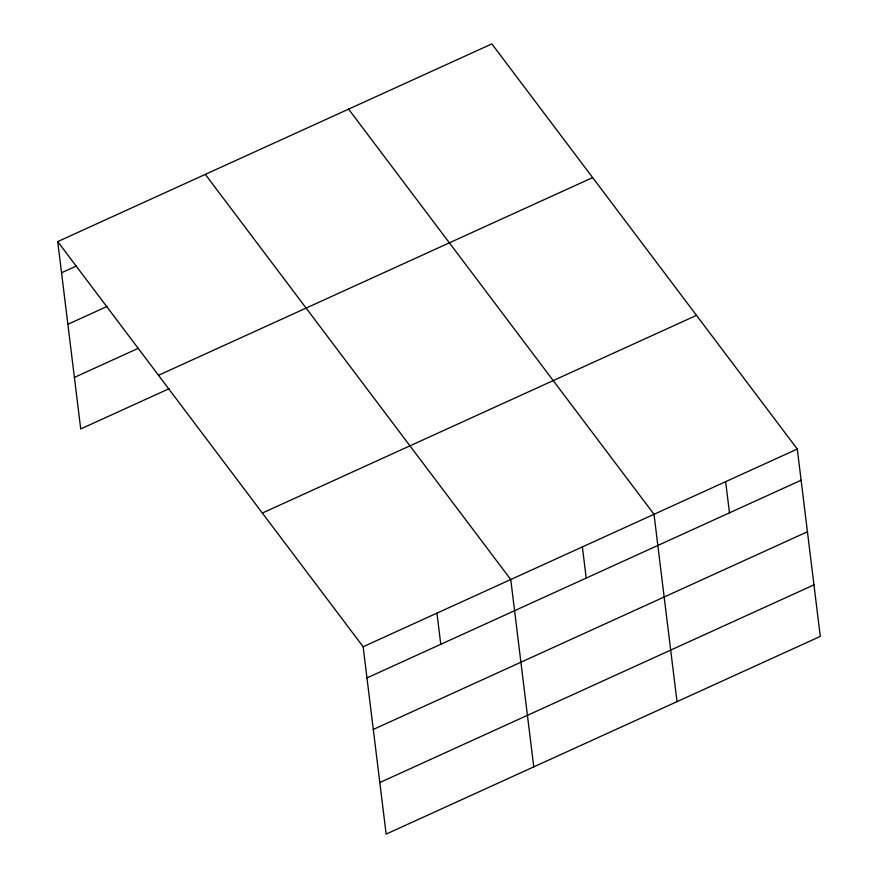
<?xml version="1.0" encoding="UTF-8"?>
<svg xmlns="http://www.w3.org/2000/svg" width="878" height="878" viewBox="0 0 878 878"><rect width="100%" height="100%" fill="white"/><g stroke="black" fill="none" stroke-linecap="round" stroke-linejoin="round"><path stroke-width="1.32" d="M57.718 241.593L491.856 43.9L797.279 449.053L820.282 636.407L386.144 834.1L363.141 646.746L57.718 241.593L80.721 428.947L169.278 388.614M61.537 272.762L76.298 266.045M67.869 324.3L107.226 306.378M74.389 377.408L138.351 348.281M158.501 375.301L592.65 177.597M262.346 513.048L696.495 315.356M363.141 646.746L797.279 449.053M366.971 677.915L801.109 480.222M373.293 729.453L807.442 531.761M379.812 782.561L813.961 584.858M348.588 109.135L654.011 514.299L677.015 701.643M205.32 174.382L510.755 579.535L533.758 766.878M725.645 481.671L729.475 512.84M582.377 546.917L586.208 578.075M436.948 613.14L440.767 644.309"/></g></svg>
